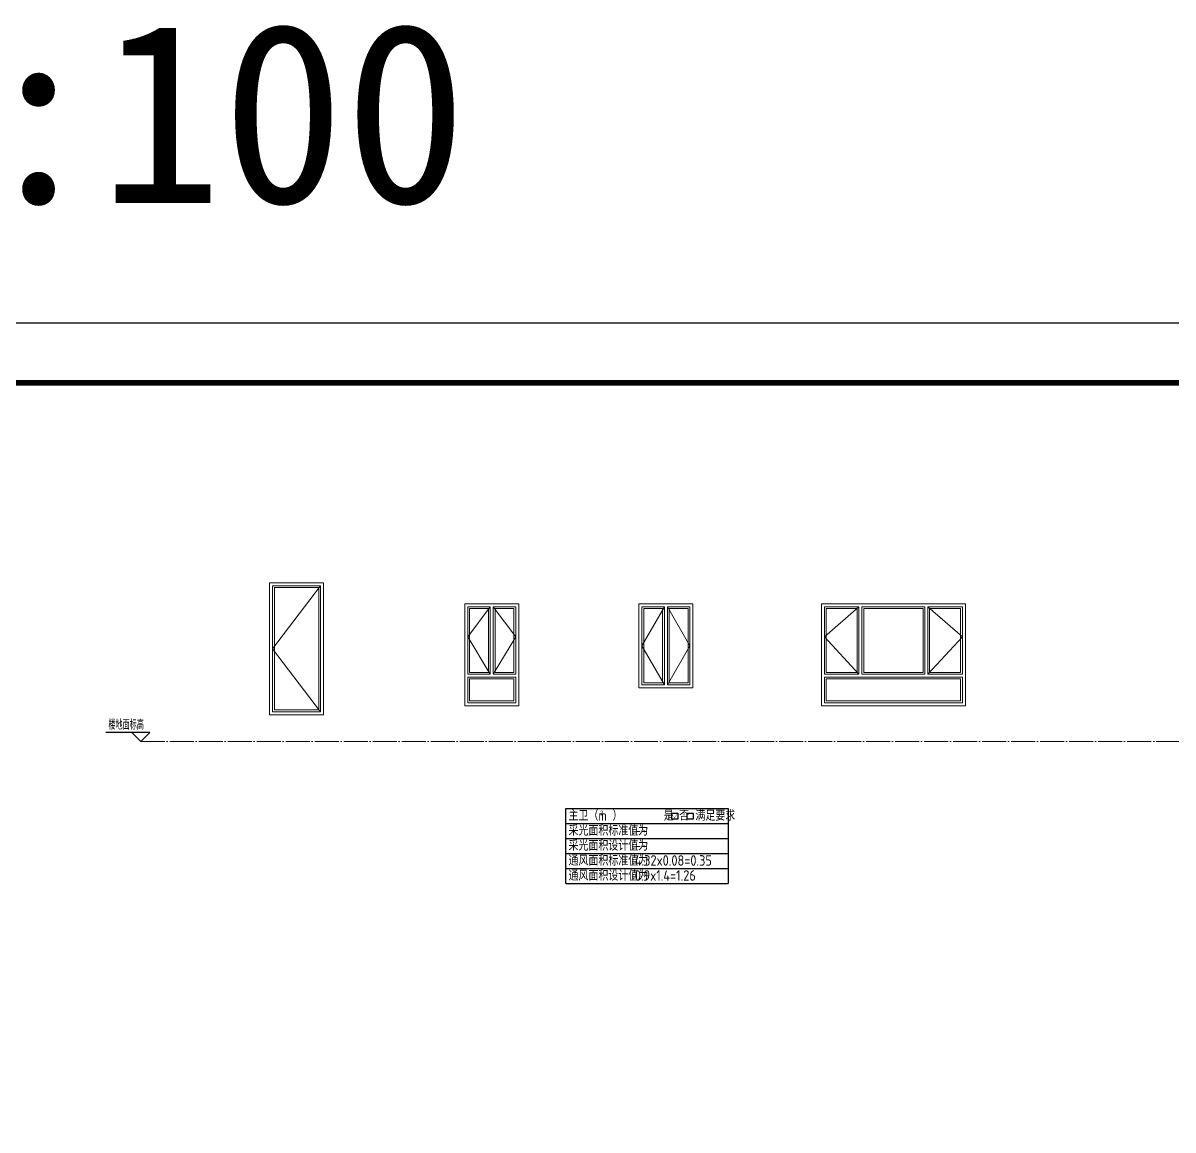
# Model space of a CAD drawing. Extents: x -518115 to 790560, y -210384 to 1628073.
# Drawn here: x 415238 to 434421, y 302358 to 320815 of the extents above; entities that cross this region are included whole.
import ezdxf

# ---------------------------------------------------------------- set-up
doc = ezdxf.new("R2010")
doc.units = 0
doc.header["$LTSCALE"] = 1000
doc.header["$MEASUREMENT"] = 0
doc.linetypes.add('DOTE', pattern=[2.42, 2, -0.2, 0.02, -0.2])
for name, color, linetype in [('AD-INDX', 43, 'Continuous'), ('DIM_ELEV', 3, 'Continuous'), ('图框', 140, 'Continuous')]:
    doc.layers.add(name, color=color, linetype=linetype)
for name, color, linetype, lineweight in [('DOTE', 19, 'DOTE', 9), ('WINDOW', 144, 'Continuous', 15), ('立面-普通轮廓', 7, 'Continuous', 18), ('立面-窗开启线', 250, 'Continuous', 13)]:
    doc.layers.add(name, color=color, linetype=linetype, lineweight=lineweight)
doc.layers.add('yichutu', color=7, linetype='Continuous', true_color=0xffffff, plot=False)
doc.layers.add('不打印-标记', color=10, linetype='Continuous', lineweight=9, plot=False)
doc.styles.add('_TCH_DIM', font='SIMPLEX.shx', dxfattribs={"width": 0.7, "bigfont": 'GBCBIG.shx'})
doc.styles.add('_TCH_LABEL', font='')
doc.styles.get("Standard").update_dxf_attribs({"font": 'gbenor.shx', "bigfont": 'gbcbig.shx'})
doc.styles.get('_TCH_LABEL').set_extended_font_data('SimHei')

# ---------------------------------------------------------------- blocks, each defined once
blk = doc.blocks.new('yct-841-594-84100-59399.9999999999-100-1000.0')
at = {"layer": 'yichutu', "color": 7, "true_color": 0xffffff}
blk.add_lwpolyline([(0, 0), (0, 59400), (84100, 59400), (84100, 0)], close=True, dxfattribs=at)
at = {"layer": 'yichutu', "color": 7, "true_color": 0xffffff, "style": '_TCH_LABEL'}
blk.add_text('A1 1:100', height=3000, dxfattribs=at).set_placement((0, 61400))
blk = doc.blocks.new('TK')
at = {"layer": '图框'}
blk.add_lwpolyline([(465375, 548714), (549475, 548714), (549475, 489314), (465375, 489314)], close=True, dxfattribs=at)
blk.add_lwpolyline([(465375, 548714), (549475, 548714), (549475, 489314), (465375, 489314)], close=True, dxfattribs=at)
at = {"layer": '图框', "const_width": 100}
blk.add_lwpolyline([(548475, 490314), (548475, 547714), (467875, 547714), (467875, 490314)], close=True, dxfattribs=at)

msp = doc.modelspace()

# ---------------------------------------------------------------- linework, layer by layer
for p, q in [((424294.2, 307715.5), (426999.8, 307715.5)), ((424294.2, 306465.5), (424294.2, 307715.5)), ((426999.8, 307715.5), (426999.8, 306465.5)), ((424294.2, 307465.5), (426999.8, 307465.5)), ((424294.2, 307465.5), (426999.8, 307465.5)), ((424294.2, 307215.5), (426999.8, 307215.5)), ((424294.2, 306965.5), (426999.8, 306965.5)), ((424294.2, 306715.5), (426999.8, 306715.5)), ((424294.2, 306465.5), (426999.8, 306465.5))]:
    msp.add_line(p, q)
for points in [[(426062, 307639), (426162, 307639), (426162, 307539), (426062, 307539)], [(426316, 307639), (426416, 307639), (426416, 307539), (426316, 307539)]]:
    msp.add_lwpolyline(points, close=True)
at = {"color": 6, "const_width": 5}
msp.add_lwpolyline([(426088, 307584.5), (426106, 307564), (426149, 307626)], dxfattribs=at)
at = {"layer": 'DIM_ELEV'}
for p, q in [((417352.1, 308982.5), (416617.5, 308982.5)), ((417202.1, 308832.5), (417052.1, 308982.5)), ((417202.1, 308832.5), (417352.1, 308982.5))]:
    msp.add_line(p, q, dxfattribs=at)
at = {"layer": 'DOTE', "ltscale": 0.2}
msp.add_line((417202.1, 308832.5), (459069.1, 308832.5), dxfattribs=at)
at = {"layer": 'WINDOW'}
for points in [[(419402.5, 311432.5), (420202.5, 311432.5), (420202.5, 309332.5), (419402.5, 309332.5)], [(422657.1, 311082.5), (423032.1, 311082.5), (423032.1, 309957.5), (422657.1, 309957.5)], [(423457.1, 311082.5), (423082.1, 311082.5), (423082.1, 309957.5), (423457.1, 309957.5)], [(425562.5, 311082.5), (425937.5, 311082.5), (425937.5, 309782.5), (425562.5, 309782.5)], [(426362.5, 311082.5), (425987.5, 311082.5), (425987.5, 309782.5), (426362.5, 309782.5)], [(428606.6, 311082.5), (429181.6, 311082.5), (429181.6, 309957.5), (428606.6, 309957.5)], [(429231.6, 311082.5), (430281.6, 311082.5), (430281.6, 309957.5), (429231.6, 309957.5)], [(430906.6, 311082.5), (430331.6, 311082.5), (430331.6, 309957.5), (430906.6, 309957.5)], [(422657.1, 309907.5), (423457.1, 309907.5), (423457.1, 309482.5), (422657.1, 309482.5)], [(428606.6, 309907.5), (430906.6, 309907.5), (430906.6, 309482.5), (428606.6, 309482.5)]]:
    msp.add_lwpolyline(points, close=True, dxfattribs=at)
at = {"layer": 'WINDOW', "color": 250}
for points in [[(419432.5, 311402.5), (420172.5, 311402.5), (420172.5, 309362.5), (419432.5, 309362.5)], [(422687.1, 311052.5), (423002.1, 311052.5), (423002.1, 309987.5), (422687.1, 309987.5)], [(423427.1, 311052.5), (423112.1, 311052.5), (423112.1, 309987.5), (423427.1, 309987.5)], [(425592.5, 311052.5), (425907.5, 311052.5), (425907.5, 309812.5), (425592.5, 309812.5)], [(426332.5, 311052.5), (426017.5, 311052.5), (426017.5, 309812.5), (426332.5, 309812.5)], [(428636.6, 311052.5), (429151.6, 311052.5), (429151.6, 309987.5), (428636.6, 309987.5)], [(429261.6, 311052.5), (430251.6, 311052.5), (430251.6, 309987.5), (429261.6, 309987.5)], [(430876.6, 311052.5), (430361.6, 311052.5), (430361.6, 309987.5), (430876.6, 309987.5)], [(422687.1, 309877.5), (423427.1, 309877.5), (423427.1, 309512.5), (422687.1, 309512.5)], [(428636.6, 309877.5), (430876.6, 309877.5), (430876.6, 309512.5), (428636.6, 309512.5)]]:
    msp.add_lwpolyline(points, close=True, dxfattribs=at)
at = {"layer": '立面-普通轮廓'}
for points in [[(419352.5, 311482.5), (420252.5, 311482.5), (420252.5, 309282.5), (419352.5, 309282.5)], [(422607.1, 311132.5), (423507.1, 311132.5), (423507.1, 309432.5), (422607.1, 309432.5)], [(425512.5, 311132.5), (426412.5, 311132.5), (426412.5, 309732.5), (425512.5, 309732.5)], [(428556.6, 311132.5), (430956.6, 311132.5), (430956.6, 309432.5), (428556.6, 309432.5)]]:
    msp.add_lwpolyline(points, close=True, dxfattribs=at)
at = {"layer": '立面-窗开启线', "color": 4, "ltscale": 0.5}
for points in [[(420202.5, 311432.5), (419402.5, 310382.5), (420202.5, 309332.5)], [(423032.1, 311082.5), (422657.1, 310582.5), (423032.1, 309957.5)], [(423082.1, 311082.5), (423457.1, 310582.5), (423082.1, 309957.5)], [(425937.5, 311082.5), (425562.5, 310432.5), (425937.5, 309782.5)], [(425987.5, 311082.5), (426362.5, 310432.5), (425987.5, 309782.5)], [(429181.6, 311082.5), (428606.6, 310582.5), (429181.6, 309957.5)], [(430331.6, 311082.5), (430906.6, 310582.5), (430331.6, 309957.5)]]:
    msp.add_lwpolyline(points, dxfattribs=at)

# ---------------------------------------------------------------- block references
msp.add_blockref('TK', (-59060.9, -232898.5))
at = {"layer": 'yichutu'}
msp.add_blockref('yct-841-594-84100-59399.9999999999-100-1000.0', (406314.1, 256415.2), dxfattribs=at)

# ---------------------------------------------------------------- texts
at = {"color": 91, "true_color": 0x7df289}
for s, p in [('是', (425925.8, 307514.4)), ('否', (426182.8, 307514.4)), ('满足要求', (426453.8, 307514.4))]:
    msp.add_text(s, height=175, dxfattribs=at).set_placement(p)
at = {"layer": 'AD-INDX', "color": 1}
msp.add_text('2', height=75.6, dxfattribs=at).set_placement((424862.2, 307606.6))
at = {"layer": 'DIM_ELEV', "color": 7, "style": '_TCH_DIM', "width": 0.7}
msp.add_text('楼地面标高', height=168.79, dxfattribs=at).set_placement((416663.5, 309032.6))
at = {"layer": '不打印-标记', "color": 1}
for s, p in [('主卫（m ）', (424337.3, 307514.4)), ('采光面积标准值为', (424337.3, 307264.4)), (':--', (425395, 307264.4)), ('通风面积标准值为', (424337.3, 306764.4)), (':4.32x0.08=0.35', (425395, 306764.4))]:
    msp.add_text(s, height=175, dxfattribs=at).set_placement(p)
at = {"layer": '不打印-标记', "color": 2}
for s, p in [('采光面积设计值为', (424337.3, 307014.4)), (':--', (425395, 307014.4)), ('通风面积设计值为', (424337.3, 306514.4)), (':0.9x1.4=1.26', (425395, 306514.4))]:
    msp.add_text(s, height=175, dxfattribs=at).set_placement(p)

doc.saveas('drawing.dxf')
